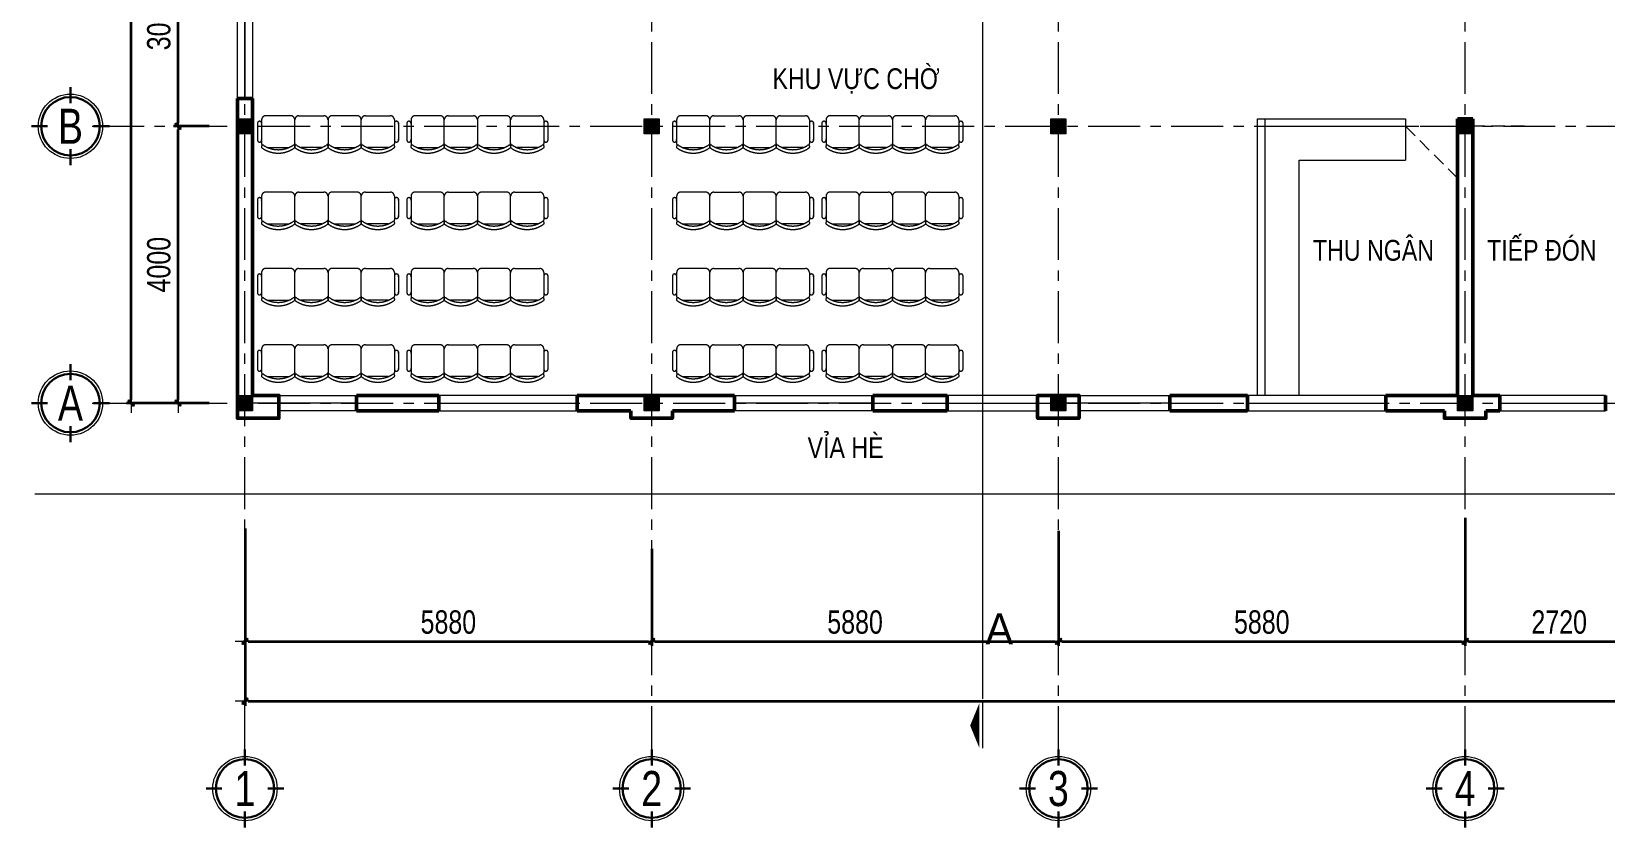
# Model space of a CAD drawing. Header units: millimetres. Extents: x 1109421 to 1726579, y -247837 to 144927.
# Drawn here: x 1233280 to 1256037, y -135110 to -123605 of the extents above; entities that cross this region are included whole.
import ezdxf
from ezdxf.enums import TextEntityAlignment as Align

# ---------------------------------------------------------------- set-up
doc = ezdxf.new("R2010")
doc.units = ezdxf.units.MM
doc.header["$LTSCALE"] = 600
doc.header["$MEASUREMENT"] = 0
for name, pattern in [('00_Hidden', [2.4, 1.6, -0.8]), ('CENTER', [2, 1.25, -0.25, 0.25, -0.25]), ('DASHED', [0.75, 0.5, -0.25]), ('HIDDEN', [0.375, 0.25, -0.125])]:
    doc.linetypes.add(name, pattern=pattern)
doc.layers.get('0').update_dxf_attribs({"lineweight": 0})
doc.layers.get('Defpoints').update_dxf_attribs({"lineweight": 0})
for name, color, linetype, lineweight in [('cat1', 30, 'Continuous', 50), ('cot', 40, 'Continuous', 13), ('dim', 144, 'Continuous', 13), ('LC ISO', 153, 'Continuous', 13), ('LC Khac', 4, 'Continuous', 9), ('LC MANH DUT', 35, 'HIDDEN', 5), ('LC Text2', 7, 'Continuous', 25), ('Noi that', 35, 'Continuous', 9), ('noithat', 125, 'Continuous', 9), ('PCCC-BAO CHAY - DAY', 3, 'DASHED', 35), ('thay1', 63, 'Continuous', 18), ('truc', 76, 'CENTER', 9)]:
    doc.layers.add(name, color=color, linetype=linetype, lineweight=lineweight)
doc.styles.add('EG 1', font='VHAVANB.TTF')
doc.styles.add('HOATBIF', font='hoatbif.shx', dxfattribs={"width": 0.8})
doc.styles.add('LC 1', font='VHAVANB.TTF')
doc.styles.add('T2', font='VHARIAL.TTF', dxfattribs={"width": 0.8})
doc.styles.add('Tahoma', font='tahoma.ttf')
doc.dimstyles.new('1-135', dxfattribs={"dimscale": 135, "dimtxt": 2.5, "dimasz": 0.35, "dimexe": 0.5, "dimexo": 0, "dimgap": 0.8, "dimtad": 1, "dimdec": 0, "dimzin": 0, "dimdsep": 46, "dimtxsty": 'HOATBIF', "dimblk1": 'DOT', "dimblk2": 'DOT', "dimsah": 1, "dimcen": -1, "dimdle": 1, "dimclrd": 256, "dimclre": 256, "dimclrt": 4, "dimadec": 3, "dimazin": 2, "dimtfac": 0.333333, "dimtdec": 0, "dimtix": 1, "dimtmove": 2, "dimatfit": 3, "dimldrblk": 'DOT', "dimfxl": 1, "dimtvp": 0.833333, "dimtolj": 1, "dimtzin": 0, "dimarcsym": 0})

# ---------------------------------------------------------------- blocks, each defined once
blk = doc.blocks.new('DOT')
at = {"layer": 'dim'}
for p, q in [((-3, 0), (3, 0)), ((-1, -1), (1, 1))]:
    blk.add_line(p, q, dxfattribs=at)
blk.add_lwpolyline([(0.5, 1), (-1, -0.5), (-0.5, -1), (1, 0.5)], close=True, dxfattribs=at)
blk = doc.blocks.new('*D534')
at = {"layer": 'Defpoints', "color": 0, "transparency": 16777216}
for p in [(1137348, -102601), (1137796, -102601), (1137796, -106601)]:
    blk.add_point(p, dxfattribs=at)
at = {"layer": 'dim', "lineweight": -2, "transparency": 16777216}
for p, q in [((1137796, -102601), (1137280, -102601)), ((1137348, -106554), (1137348, -102648)), ((1137796, -106601), (1137280, -106601))]:
    blk.add_line(p, q, dxfattribs=at)
at = {"layer": 'dim', "lineweight": -2, "transparency": 16777216, "xscale": 47.25, "yscale": 47.25, "zscale": 47.25}
for p, rotation in [((1137348, -102601), 90), ((1137348, -106601), 270)]:
    blk.add_blockref('DOT', p, dxfattribs=dict(at, rotation=rotation))
at = {"layer": 'dim', "color": 4, "transparency": 16777216, "insert": (1137071, -104601), "char_height": 337.5, "attachment_point": 5, "rotation": 90, "style": 'HOATBIF'}
blk.add_mtext('\\A1;4000', dxfattribs=at)
blk = doc.blocks.new('_Dot')
at = {"color": 0, "linetype": 'ByBlock', "lineweight": -2}
blk.add_line((-0.5, 0), (-1, 0), dxfattribs=at)
at = {"color": 0, "linetype": 'ByBlock', "const_width": 0.5}
blk.add_lwpolyline([(-0.25, 0, 1), (0.25, 0, 1)], format="xyb", close=True, dxfattribs=at)
blk = doc.blocks.new('c330x450')
at = {"layer": 'cot', "ltscale": 2}
h = blk.add_hatch(color=256, dxfattribs=at)
h.dxf.hatch_style = 1
h.paths.add_polyline_path([(897343, 22412), (897563, 22412), (897563, 22632), (897343, 22632)])
blk.add_lwpolyline([(897343, 22412), (897563, 22412), (897563, 22632), (897343, 22632)], close=True, dxfattribs=at)
blk = doc.blocks.new('*D543')
at = {"layer": 'Defpoints', "color": 0, "transparency": 16777216}
for p in [(1136670, -94601), (1137796, -94601), (1137796, -106601)]:
    blk.add_point(p, dxfattribs=at)
at = {"layer": 'dim', "lineweight": -2, "transparency": 16777216}
for p, q in [((1137796, -94601), (1136603, -94601)), ((1136670, -106554), (1136670, -94648)), ((1137796, -106601), (1136603, -106601))]:
    blk.add_line(p, q, dxfattribs=at)
at = {"layer": 'dim', "lineweight": -2, "transparency": 16777216, "xscale": 47.25, "yscale": 47.25, "zscale": 47.25}
for p, rotation in [((1136670, -94601), 90), ((1136670, -106601), 270)]:
    blk.add_blockref('DOT', p, dxfattribs=dict(at, rotation=rotation))
at = {"layer": 'dim', "color": 4, "transparency": 16777216, "insert": (1136393, -100601), "char_height": 337.5, "attachment_point": 5, "rotation": 90, "style": 'HOATBIF'}
blk.add_mtext('\\A1;12000', dxfattribs=at)
blk = doc.blocks.new('dfdfdffđ')
at = {"layer": 'Noi that', "linetype": '00_Hidden'}
for p, q in [((954197, -6316), (954197, -6571)), ((954257, -6273), (954257, -6613)), ((954677, -6213), (954317, -6213)), ((954737, -6613), (954737, -6273)), ((954737, -6613), (954737, -6273)), ((954797, -6213), (955157, -6213)), ((955217, -6273), (955217, -6613)), ((955217, -6273), (955217, -6613)), ((955637, -6213), (955277, -6213)), ((955697, -6613), (955697, -6273)), ((955697, -6613), (955697, -6273)), ((955757, -6213), (956117, -6213)), ((956177, -6273), (956177, -6613)), ((956237, -6316), (956237, -6571)), ((954348, -6673), (954646, -6673)), ((955126, -6673), (954828, -6673)), ((955308, -6673), (955606, -6673)), ((956086, -6673), (955788, -6673))]:
    blk.add_line(p, q, dxfattribs=at)
for centre, radius, start, end in [((954227, -6324), 31.2, 343.7398, 196.2602), ((954317, -6273), 60, 90, 180), ((954677, -6273), 60, 0, 90), ((954797, -6273), 60, 90, 180), ((955157, -6273), 60, 0, 90), ((955277, -6273), 60, 90, 180), ((955637, -6273), 60, 0, 90), ((955757, -6273), 60, 90, 180), ((956117, -6273), 60, 0, 90), ((956207, -6324), 31.2, 343.7398, 196.2602), ((954227, -6562), 31.2, 163.7398, 16.2602), ((956207, -6562), 31.2, 163.7398, 16.2602), ((954275, -6660), 21.9, 57.9726, 216.6901), ((954317, -6613), 60, 180, 207.5844), ((954497, -6353), 400, 233.1301, 306.8699), ((954497, -6310), 393, 237.5758, 302.4242), ((954720, -6660), 21.9, 323.3099, 122.0274), ((954677, -6613), 60, 332.4156, 0), ((954755, -6660), 21.9, 57.9726, 216.6901), ((954797, -6613), 60, 180, 207.5844), ((954977, -6353), 400, 233.1301, 306.8699), ((954977, -6310), 393, 237.5758, 302.4242), ((955200, -6660), 21.9, 323.3099, 122.0274), ((955157, -6613), 60, 332.4156, 0), ((955235, -6660), 21.9, 57.9726, 216.6901), ((955277, -6613), 60, 180, 207.5844), ((955457, -6353), 400, 233.1301, 306.8699), ((955457, -6310), 393, 237.5758, 302.4242), ((955680, -6660), 21.9, 323.3099, 122.0274), ((955637, -6613), 60, 332.4156, 0), ((955715, -6660), 21.9, 57.9726, 216.6901), ((955757, -6613), 60, 180, 207.5844), ((955937, -6353), 400, 233.1301, 306.8699), ((955937, -6310), 393, 237.5758, 302.4242), ((956160, -6660), 21.9, 323.3099, 122.0274), ((956117, -6613), 60, 332.4156, 0)]:
    blk.add_arc(centre, radius, start, end, dxfattribs=at)
blk = doc.blocks.new('KyHieu TrucDinhVi')
at = {"color": 7, "lineweight": 30}
for p, q in [((0, 2.36), (0, 4)), ((-2.36, 0), (-4, 0)), ((2.36, 0), (4, 0)), ((0, -2.36), (0, -4))]:
    blk.add_line(p, q, dxfattribs=at)
blk.add_circle((0, 0), 3.3)
blk.add_circle((0, 0), 3, dxfattribs=at)
at = {"ltscale": 20, "style": 'Tahoma'}
blk.add_attdef('AA', text='', height=3, dxfattribs=at).set_placement((0, 0), align=Align.MIDDLE_CENTER)
blk = doc.blocks.new('*D546')
at = {"layer": 'Defpoints', "color": 0, "transparency": 16777216}
for p in [(1138316, -108709), (1144196, -108709), (1144196, -110045)]:
    blk.add_point(p, dxfattribs=at)
at = {"layer": 'dim', "lineweight": -2, "transparency": 16777216}
for p, q in [((1138316, -108709), (1138316, -110112)), ((1144196, -108709), (1144196, -110112)), ((1138363, -110045), (1144148, -110045))]:
    blk.add_line(p, q, dxfattribs=at)
at = {"layer": 'dim', "lineweight": -2, "transparency": 16777216, "xscale": 47.25, "yscale": 47.25, "zscale": 47.25, "rotation": 180}
blk.add_blockref('DOT', (1138316, -110045), dxfattribs=at)
at = {"layer": 'dim', "lineweight": -2, "transparency": 16777216, "xscale": 47.25, "yscale": 47.25, "zscale": 47.25}
blk.add_blockref('DOT', (1144196, -110045), dxfattribs=at)
at = {"layer": 'dim', "color": 4, "transparency": 16777216, "insert": (1141256, -109768), "char_height": 337.5, "attachment_point": 5, "style": 'HOATBIF'}
blk.add_mtext('\\A1;5880', dxfattribs=at)
blk = doc.blocks.new('*D547')
at = {"layer": 'Defpoints', "color": 0, "transparency": 16777216}
for p in [(1150076, -108450), (1144196, -108709), (1150076, -110045)]:
    blk.add_point(p, dxfattribs=at)
at = {"layer": 'dim', "lineweight": -2, "transparency": 16777216}
for p, q in [((1150076, -108450), (1150076, -110112)), ((1144196, -108709), (1144196, -110112)), ((1144243, -110045), (1150028, -110045))]:
    blk.add_line(p, q, dxfattribs=at)
at = {"layer": 'dim', "lineweight": -2, "transparency": 16777216, "xscale": 47.25, "yscale": 47.25, "zscale": 47.25, "rotation": 180}
blk.add_blockref('DOT', (1144196, -110045), dxfattribs=at)
at = {"layer": 'dim', "lineweight": -2, "transparency": 16777216, "xscale": 47.25, "yscale": 47.25, "zscale": 47.25}
blk.add_blockref('DOT', (1150076, -110045), dxfattribs=at)
at = {"layer": 'dim', "color": 4, "transparency": 16777216, "insert": (1147136, -109768), "char_height": 337.5, "attachment_point": 5, "style": 'HOATBIF'}
blk.add_mtext('\\A1;5880', dxfattribs=at)
blk = doc.blocks.new('*D548')
at = {"layer": 'Defpoints', "color": 0, "transparency": 16777216}
for p in [(1155956, -108258), (1150076, -108450), (1155956, -110045)]:
    blk.add_point(p, dxfattribs=at)
at = {"layer": 'dim', "lineweight": -2, "transparency": 16777216}
for p, q in [((1155956, -108258), (1155956, -110112)), ((1150076, -108450), (1150076, -110112)), ((1150123, -110045), (1155908, -110045))]:
    blk.add_line(p, q, dxfattribs=at)
at = {"layer": 'dim', "lineweight": -2, "transparency": 16777216, "xscale": 47.25, "yscale": 47.25, "zscale": 47.25, "rotation": 180}
blk.add_blockref('DOT', (1150076, -110045), dxfattribs=at)
at = {"layer": 'dim', "lineweight": -2, "transparency": 16777216, "xscale": 47.25, "yscale": 47.25, "zscale": 47.25}
blk.add_blockref('DOT', (1155956, -110045), dxfattribs=at)
at = {"layer": 'dim', "color": 4, "transparency": 16777216, "insert": (1153016, -109768), "char_height": 337.5, "attachment_point": 5, "style": 'HOATBIF'}
blk.add_mtext('\\A1;5880', dxfattribs=at)
blk = doc.blocks.new('*D549')
at = {"layer": 'Defpoints', "color": 0, "transparency": 16777216}
for p in [(1155956, -108258), (1158676, -108258), (1158676, -110045)]:
    blk.add_point(p, dxfattribs=at)
at = {"layer": 'dim', "lineweight": -2, "transparency": 16777216}
for p, q in [((1155956, -108258), (1155956, -110112)), ((1158676, -108258), (1158676, -110112)), ((1156003, -110045), (1158628, -110045))]:
    blk.add_line(p, q, dxfattribs=at)
at = {"layer": 'dim', "lineweight": -2, "transparency": 16777216, "xscale": 47.25, "yscale": 47.25, "zscale": 47.25, "rotation": 180}
blk.add_blockref('DOT', (1155956, -110045), dxfattribs=at)
at = {"layer": 'dim', "lineweight": -2, "transparency": 16777216, "xscale": 47.25, "yscale": 47.25, "zscale": 47.25}
blk.add_blockref('DOT', (1158676, -110045), dxfattribs=at)
at = {"layer": 'dim', "color": 4, "transparency": 16777216, "insert": (1157316, -109768), "char_height": 337.5, "attachment_point": 5, "style": 'HOATBIF'}
blk.add_mtext('\\A1;2720', dxfattribs=at)
blk = doc.blocks.new('*D554')
at = {"layer": 'Defpoints', "color": 0, "transparency": 16777216}
for p in [(1138316, -108416), (1180116, -108416), (1180116, -110910)]:
    blk.add_point(p, dxfattribs=at)
at = {"layer": 'dim', "lineweight": -2, "transparency": 16777216}
for p, q in [((1138316, -108416), (1138316, -110978)), ((1180116, -108416), (1180116, -110978)), ((1138363, -110910), (1180068, -110910))]:
    blk.add_line(p, q, dxfattribs=at)
at = {"layer": 'dim', "lineweight": -2, "transparency": 16777216, "xscale": 47.25, "yscale": 47.25, "zscale": 47.25, "rotation": 180}
blk.add_blockref('DOT', (1138316, -110910), dxfattribs=at)
at = {"layer": 'dim', "lineweight": -2, "transparency": 16777216, "xscale": 47.25, "yscale": 47.25, "zscale": 47.25}
blk.add_blockref('DOT', (1180116, -110910), dxfattribs=at)
at = {"layer": 'dim', "color": 4, "transparency": 16777216, "insert": (1159216, -110634), "char_height": 337.5, "attachment_point": 5, "style": 'HOATBIF'}
blk.add_mtext('\\A1;41800', dxfattribs=at)
blk = doc.blocks.new('*U582')
at = {"layer": 'LC Khac', "color": 1, "ltscale": 2}
for p, q in [((0, 485), (0, 0)), ((0, -15862), (0, -16347))]:
    blk.add_line(p, q, dxfattribs=at)
for points in [[(134, 243, 0, 471, 0), (37, 243, 275, 275, 0)], [(134, -16104, 0, 471, 0), (37, -16104, 275, 275, 0)]]:
    blk.add_lwpolyline(points, format="xyseb", dxfattribs=at)
at = {"layer": 'LC MANH DUT', "ltscale": 200}
blk.add_line((0, -49), (0, -15818), dxfattribs=at)
at = {"ltscale": 2, "style": 'LC 1'}
for p in [(-179, 243), (-179, -16104)]:
    blk.add_attdef('LC', text='', height=330, dxfattribs=at).set_placement(p, align=Align.MIDDLE_CENTER)
blk = doc.blocks.new('*D555')
at = {"layer": 'Defpoints', "color": 0, "transparency": 16777216}
for p in [(1137348, -99601), (1137796, -99601), (1137796, -102601)]:
    blk.add_point(p, dxfattribs=at)
at = {"layer": 'dim', "lineweight": -2, "transparency": 16777216}
for p, q in [((1137796, -99601), (1137280, -99601)), ((1137348, -102554), (1137348, -99648)), ((1137796, -102601), (1137280, -102601))]:
    blk.add_line(p, q, dxfattribs=at)
at = {"layer": 'dim', "lineweight": -2, "transparency": 16777216, "xscale": 47.25, "yscale": 47.25, "zscale": 47.25}
for p, rotation in [((1137348, -99601), 90), ((1137348, -102601), 270)]:
    blk.add_blockref('DOT', p, dxfattribs=dict(at, rotation=rotation))
at = {"layer": 'dim', "color": 4, "transparency": 16777216, "insert": (1137071, -101101), "char_height": 337.5, "attachment_point": 5, "rotation": 90, "style": 'HOATBIF'}
blk.add_mtext('\\A1;3000', dxfattribs=at)
blk = doc.blocks.new('A$Ce210b8fe')
at = {"layer": 'cat1'}
for p, q in [((2976.6, 95399.9), (2976.6, 99909.9)), ((2976.6, 99909.9), (3196.6, 99909.9)), ((3196.6, 95619.9), (3196.6, 99909.9)), ((20616.6, 99619.9), (20616.6, 95619.9)), ((20616.6, 99619.9), (20836.6, 99619.9)), ((20836.6, 99619.9), (20836.6, 95619.9)), ((4696.6, 95619.9), (4696.6, 95399.9)), ((4696.6, 95619.9), (5891.6, 95619.9)), ((5891.6, 95619.9), (5891.6, 95399.9)), ((7891.6, 95619.9), (7891.6, 95399.9)), ((7891.6, 95619.9), (10161.6, 95619.9)), ((10161.6, 95619.9), (10161.6, 95399.9)), ((12161.6, 95619.9), (12161.6, 95399.9)), ((12161.6, 95619.9), (13236.6, 95619.9)), ((13236.6, 95399.9), (13236.6, 95619.9)), ((16456.6, 95399.9), (16456.6, 95619.9)), ((16456.6, 95619.9), (17581.6, 95619.9)), ((17581.6, 95619.9), (17581.6, 95399.9)), ((19581.6, 95619.9), (19581.6, 95399.9)), ((19581.6, 95619.9), (20616.6, 95619.9)), ((19581.6, 95619.9), (20616.6, 95619.9)), ((20836.6, 95619.9), (21226.6, 95619.9)), ((21226.6, 95619.9), (21226.6, 95399.9)), ((22756.6, 95619.9), (22756.6, 95399.9)), ((4696.6, 95399.9), (5891.6, 95399.9)), ((7891.6, 95399.9), (8666.6, 95399.9)), ((9266.6, 95399.9), (10161.6, 95399.9)), ((12161.6, 95399.9), (13236.6, 95399.9)), ((16456.6, 95399.9), (17581.6, 95399.9)), ((19581.6, 95399.9), (20426.6, 95399.9)), ((21026.6, 95399.9), (21226.6, 95399.9))]:
    blk.add_line(p, q, dxfattribs=at)
for points in [[(3576.6, 95399.9), (3576.6, 95619.9), (3196.6, 95619.9)], [(14546.6, 95399.9), (14546.6, 95619.9), (15146.6, 95619.9), (15146.6, 95399.9)], [(2976.6, 95399.9), (2976.6, 95289.9), (3576.6, 95289.9), (3576.6, 95399.9)], [(8666.6, 95399.9), (8666.6, 95289.9), (9266.6, 95289.9), (9266.6, 95399.9)], [(14546.6, 95399.9), (14546.6, 95289.9), (15146.6, 95289.9), (15146.6, 95399.9)], [(20426.6, 95399.9), (20426.6, 95289.9), (21026.6, 95289.9), (21026.6, 95399.9)]]:
    blk.add_lwpolyline(points, dxfattribs=at)
at = {"layer": 'Noi that', "linetype": '00_Hidden', "ltscale": 0.2}
for p, q in [((19866.6, 99509.9), (20616.6, 99509.9)), ((20616.6, 98759.9), (19866.6, 99509.9)), ((20616.6, 99509.9), (20616.6, 98759.9)), ((21586.6, 99509.9), (20836.6, 99509.9)), ((20836.6, 99509.9), (20836.6, 98759.9))]:
    blk.add_line(p, q, dxfattribs=at)
at = {"layer": 'noithat'}
for p, q in [((17726.6, 95619.9), (17726.6, 99619.9)), ((17726.6, 99619.9), (19866.6, 99619.9)), ((17726.6, 99509.9), (19866.6, 99509.9)), ((17836.6, 95619.9), (17836.6, 99619.9)), ((19866.6, 99619.9), (19866.6, 99019.9)), ((18326.6, 95619.9), (18326.6, 99019.9)), ((18326.6, 99019.9), (19866.6, 99019.9))]:
    blk.add_line(p, q, dxfattribs=at)
at = {"layer": 'thay1'}
for p, q in [((4696.6, 95509.9), (3196.6, 95509.9)), ((5891.6, 95509.9), (7891.6, 95509.9)), ((12161.6, 95509.9), (10161.6, 95509.9)), ((13236.6, 95509.9), (14736.6, 95509.9)), ((16456.6, 95509.9), (14956.6, 95509.9)), ((17581.6, 95509.9), (19581.6, 95509.9)), ((21226.6, 95509.9), (22756.6, 95509.9)), ((49.7, 94199.9), (51747.7, 94199.9))]:
    blk.add_line(p, q, dxfattribs=at)
for points in [[(2976.6, 102109.9), (3196.6, 102109.9), (3196.6, 99909.9), (2976.6, 99909.9)], [(3086.6, 99909.9), (3086.6, 99909.9), (3086.6, 102109.9), (3086.6, 102109.9)], [(3576.6, 95619.9), (4696.6, 95619.9), (4696.6, 95399.9), (3576.6, 95399.9)], [(5891.6, 95399.9), (7891.6, 95399.9), (7891.6, 95619.9), (5891.6, 95619.9)], [(12161.6, 95399.9), (10161.6, 95399.9), (10161.6, 95619.9), (12161.6, 95619.9)], [(13236.6, 95399.9), (14546.6, 95399.9), (14546.6, 95619.9), (13236.6, 95619.9)], [(16456.6, 95399.9), (15146.6, 95399.9), (15146.6, 95619.9), (16456.6, 95619.9)], [(17581.6, 95399.9), (19581.6, 95399.9), (19581.6, 95619.9), (17581.6, 95619.9)], [(21226.6, 95399.9), (22756.6, 95399.9), (22756.6, 95619.9), (21226.6, 95619.9)]]:
    blk.add_lwpolyline(points, close=True, dxfattribs=at)
at = {"layer": 'truc'}
for p, q in [((3086.6, 90377.6), (3086.6, 112953.8)), ((8966.6, 90377.6), (8966.6, 112953.8)), ((14846.6, 90377.6), (14846.6, 112953.8)), ((20726.6, 90377.6), (20726.6, 112953.8)), ((879.3, 99509.9), (47850, 99509.9)), ((879.3, 95509.9), (47850, 95509.9))]:
    blk.add_line(p, q, dxfattribs=at)
ref = blk.add_blockref('*U582', (13751.4, 112588.9), dxfattribs=dict(xscale=-1.35, yscale=1.35, zscale=1.35))
ref.add_attrib('LC', 'A', dxfattribs={"ltscale": 2, "height": 445.5, "style": 'LC 1'}).set_placement((13992.5, 92246.2), align=Align.MIDDLE_CENTER)
ref.add_attrib('LC', 'A', dxfattribs={"ltscale": 2, "height": 445.5, "style": 'LC 1'}).set_placement((13992.7, 112916.6), align=Align.MIDDLE_CENTER)
at = {"layer": 'cat1', "xscale": -1, "rotation": 180}
for p in [(-894366.7, 122031.7), (-888486.7, 122031.7), (-882606.7, 122031.7), (-876726.7, 122031.7), (-894366.7, 118031.7), (-888486.7, 118031.7), (-882606.7, 118031.7), (-876726.7, 118031.7)]:
    blk.add_blockref('c330x450', p, dxfattribs=at)
at = {"layer": 'cat1'}
for p in [(-950929.7, 105875), (-948769.6, 105875), (-944929.7, 105875), (-942769.6, 105875), (-950929.7, 104771.5), (-948769.6, 104771.5), (-944929.7, 104771.5), (-942769.6, 104771.5), (-950929.7, 103668.1), (-948769.6, 103668.1), (-944929.7, 103668.1), (-942769.6, 103668.1), (-950929.7, 102564.6), (-948769.6, 102564.6), (-944929.7, 102564.6), (-942769.6, 102564.6)]:
    blk.add_blockref('dfdfdffđ', p, dxfattribs=at)
at = {"layer": 'LC ISO'}
ref = blk.add_blockref('KyHieu TrucDinhVi', (563.3, 99509.9), dxfattribs=dict(at, xscale=140.8352653944289, yscale=140.8352653944289, zscale=140.8352653944289))
ref.add_attrib('AA', 'b', dxfattribs={"layer": '0', "ltscale": 20, "height": 507, "style": 'EG 1', "width": 0.8}).set_placement((563.3, 99509.9), align=Align.MIDDLE_CENTER)
ref = blk.add_blockref('KyHieu TrucDinhVi', (563.3, 95509.9), dxfattribs=dict(at, xscale=140.8352653944289, yscale=140.8352653944289, zscale=140.8352653944289))
ref.add_attrib('AA', 'a', dxfattribs={"layer": '0', "ltscale": 20, "height": 507, "style": 'EG 1', "width": 0.8}).set_placement((563.3, 95509.9), align=Align.MIDDLE_CENTER)
ref = blk.add_blockref('KyHieu TrucDinhVi', (3086.6, 89938.8), dxfattribs=dict(at, xscale=140.8352653944289, yscale=140.8352653944289, zscale=140.8352653944289))
ref.add_attrib('AA', '1', dxfattribs={"layer": '0', "ltscale": 20, "height": 507, "style": 'EG 1', "width": 0.8}).set_placement((3086.6, 89938.8), align=Align.MIDDLE_CENTER)
ref = blk.add_blockref('KyHieu TrucDinhVi', (8966.6, 89938.8), dxfattribs=dict(at, xscale=140.8352653944289, yscale=140.8352653944289, zscale=140.8352653944289))
ref.add_attrib('AA', '2', dxfattribs={"layer": '0', "ltscale": 20, "height": 507, "style": 'EG 1', "width": 0.8}).set_placement((8966.6, 89938.8), align=Align.MIDDLE_CENTER)
ref = blk.add_blockref('KyHieu TrucDinhVi', (14846.6, 89938.8), dxfattribs=dict(at, xscale=140.8352653944289, yscale=140.8352653944289, zscale=140.8352653944289))
ref.add_attrib('AA', '3', dxfattribs={"layer": '0', "ltscale": 20, "height": 507, "style": 'EG 1', "width": 0.8}).set_placement((14846.6, 89938.8), align=Align.MIDDLE_CENTER)
ref = blk.add_blockref('KyHieu TrucDinhVi', (20726.6, 89938.8), dxfattribs=dict(at, xscale=140.8352653944289, yscale=140.8352653944289, zscale=140.8352653944289))
ref.add_attrib('AA', '4', dxfattribs={"layer": '0', "ltscale": 20, "height": 507, "style": 'EG 1', "width": 0.8}).set_placement((20726.6, 89938.8), align=Align.MIDDLE_CENTER)
at = {"layer": 'LC Text2', "style": 'T2', "width": 0.8}
for s, p in [('khu vùc chê', (10712.8, 100047.9)), ('thu ng©n', (18526.5, 97567.4)), ('tiÕp ®ãn', (21043.8, 97567.4)), ('vØa hÌ', (11220.4, 94716.3))]:
    blk.add_text(s, height=300, dxfattribs=at).set_placement(p)
at = {"layer": 'dim'}
for base, p1, p2, picture, middle in [((1441.2, 107509.9), (2567.4, 95509.9), (2567.4, 107509.9), '*D543', (1164.5, 101509.9)), ((2118.9, 102509.9), (2567.4, 99509.9), (2567.4, 102509.9), '*D555', (1842.2, 101009.9)), ((2118.9, 99509.9), (2567.4, 95509.9), (2567.4, 99509.9), '*D534', (1842.2, 97509.9))]:
    dim = blk.add_linear_dim(base=base, p1=p1, p2=p2, angle=90, dimstyle='1-135', dxfattribs=at)
    dim.commit()
    dim.dimension.update_dxf_attribs({"geometry": picture, "text_midpoint": middle, "insert": (-1135228.9, 202111)})
for base, p1, p2, picture, middle in [((20726.6, 92066.3), (14846.6, 93661), (20726.6, 93853.3), '*D548', (17786.6, 92343)), ((23446.6, 92066.3), (20726.6, 93853.3), (23446.6, 93853.3), '*D549', (22086.6, 92343)), ((44886.6, 91200.5), (3086.6, 93695.4), (44886.6, 93695.4), '*D554', (23986.6, 91477.3)), ((14846.6, 92066.3), (8966.6, 93401.6), (14846.6, 93661), '*D547', (11906.6, 92343)), ((8966.6, 92066.3), (3086.6, 93401.6), (8966.6, 93401.6), '*D546', (6026.6, 92343))]:
    dim = blk.add_linear_dim(base=base, p1=p1, p2=p2, dimstyle='1-135', dxfattribs=at)
    dim.commit()
    dim.dimension.update_dxf_attribs({"geometry": picture, "text_midpoint": middle, "insert": (-1135228.9, 202111)})

msp = doc.modelspace()

# ---------------------------------------------------------------- block references
at = {"layer": 'PCCC-BAO CHAY - DAY'}
msp.add_blockref('A$Ce210b8fe', (1233280.3, -224485.4), dxfattribs=at)

doc.saveas('drawing.dxf')
